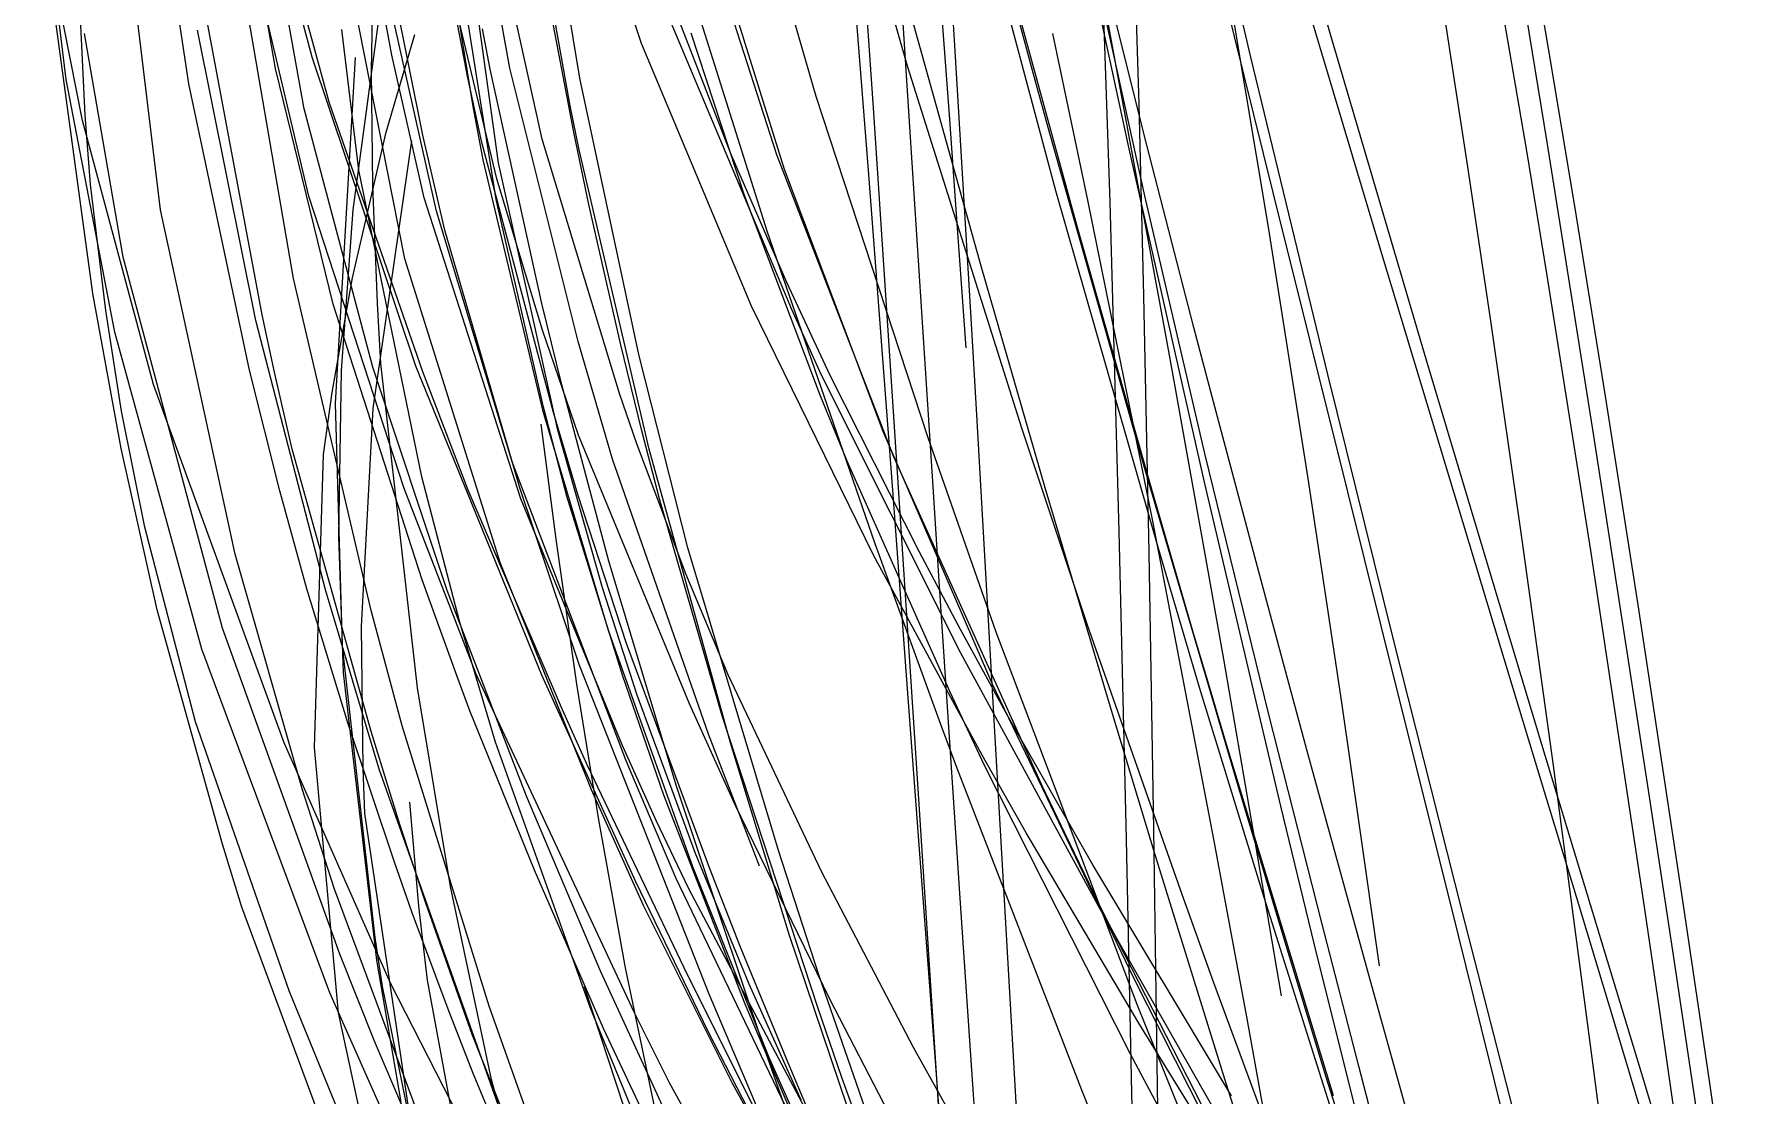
# Model space of a CAD drawing. Header units: metres. Extents: x -233 to 379, y -58 to 1087.
# Drawn here: x -214.1 to -151.5, y 190.8 to 229.8 of the extents above; entities that cross this region are included whole.
import ezdxf

# ---------------------------------------------------------------- set-up
doc = ezdxf.new("R2010")
doc.units = ezdxf.units.M

msp = doc.modelspace()

# ---------------------------------------------------------------- linework, layer by layer
for p, q in [((-166.323, 229.806, -1414.512), (-169.782, 241.851, -1415.384)), ((-181.884, 228.61, -1415.779), (-185.31, 240.647, -1414.831)), ((-185.253, 227.528, -1416.426), (-188.823, 239.815, -1415.596)), ((-203.191, 227.319, -1423.107), (-206.534, 239.632, -1421.705)), ((-201.634, 228.474, -1398.833), (-201.412, 239.512, -1392.93)), ((-194.309, 227.175, -1414.144), (-196.505, 239.484, -1412.044)), ((-191.689, 229.478, -1406.603), (-194.97, 239.345, -1404.001)), ((-180.154, 229.397, -1423.558), (-180.769, 239.226, -1420.97)), ((-183.149, 227.113, -1421.679), (-183.974, 239.085, -1419.016)), ((-181.807, 226.411, -1428.221), (-182.596, 238.514, -1425.033)), ((-159.096, 225.529, -1405.721), (-161.367, 238.864, -1405.415)), ((-158.336, 225.844, -1409.414), (-160.451, 238.676, -1409.436)), ((-158.307, 229.365, -1406.817), (-159.901, 238.661, -1406.625)), ((-212.866, 228.145, -1397.508), (-214.056, 237.905, -1393.839)), ((-173.365, 227.236, -1436.289), (-173.675, 237.755, -1434.832)), ((-176.436, 224.047, -1420.477), (-179.949, 237.201, -1419.453)), ((-203.936, 223.857, -1421.085), (-206.803, 235.989, -1419.756)), ((-209.398, 223.356, -1391.877), (-210.881, 235.676, -1387.778)), ((-204.103, 227.07, -1413.585), (-205.648, 235.566, -1411.813)), ((-199.242, 223.297, -1421.767), (-201.995, 235.602, -1420.446)), ((-186.425, 224.838, -1411.349), (-189.859, 235.896, -1407.948)), ((-169.25, 228.975, -1411.151), (-170.887, 235.853, -1411.976)), ((-205.166, 228.551, -1413.245), (-206.313, 235.249, -1411.843)), ((-173.155, 223.869, -1417.806), (-175.566, 234.841, -1418.457)), ((-196.956, 225.078, -1414.882), (-198.279, 234.599, -1412.725)), ((-177.323, 228.619, -1420.38), (-178.837, 234.25, -1419.911)), ((-200.4, 221.543, -1416.472), (-202.835, 233.877, -1413.524)), ((-198.091, 228.272, -1412.081), (-199.156, 233.878, -1410.862)), ((-195.346, 225.954, -1407.068), (-197.093, 233.899, -1405.104)), ((-188.386, 225.383, -1408.306), (-191.701, 233.915, -1406.174)), ((-179.185, 221.279, -1422.832), (-182.62, 233.629, -1422.516)), ((-202.31, 223.354, -1393.185), (-200.99, 233.116, -1389.572)), ((-197.043, 223.733, -1413.793), (-198.543, 233.24, -1411.851)), ((-173.737, 225.601, -1419.775), (-175.316, 232.931, -1420.069)), ((-174.435, 223.638, -1432.341), (-174.742, 232.943, -1431.139)), ((-211.887, 220.272, -1398.262), (-213.566, 232.616, -1393.468)), ((-212.27, 226.64, -1398.781), (-213.474, 232.73, -1396.532)), ((-212.177, 226.839, -1400.772), (-212.45, 232.48, -1398.406)), ((-208.351, 227.993, -1389.716), (-209.016, 232.385, -1388.049)), ((-199.744, 226.097, -1419.663), (-201.019, 232.446, -1419.05)), ((-193.957, 228.203, -1410.476), (-194.715, 232.729, -1409.856)), ((-166.211, 227.682, -1422.062), (-167.69, 232.665, -1421.832)), ((-203.813, 228.97, -1419.363), (-204.529, 231.638, -1419.06)), ((-200.884, 229.051, -1415.749), (-201.436, 232.085, -1415.018)), ((-197.01, 224.49, -1416.511), (-198.735, 231.693, -1415.458)), ((-198.307, 229.713, -1410.986), (-198.608, 231.76, -1410.498)), ((-194.182, 226.21, -1411.546), (-195.265, 231.944, -1410.865)), ((-186.155, 219.684, -1408.791), (-191.27, 231.85, -1406.142)), ((-172.369, 218.676, -1410.825), (-174.771, 231.687, -1409.736)), ((-173.078, 225.732, -1417.168), (-174.606, 231.803, -1417.334)), ((-168.429, 223.994, -1405.341), (-170.437, 232.095, -1406.072)), ((-204.5, 220.827, -1400.313), (-206.293, 231.28, -1396.302)), ((-187.056, 222.569, -1416.739), (-189.77, 231.182, -1416.48)), ((-175.657, 222.783, -1419.822), (-178.027, 231.451, -1419.264)), ((-161.676, 227.653, -1403.661), (-162.21, 231.1, -1403.463)), ((-196.533, 228.573, -1414.733), (-196.883, 230.47, -1414.3)), ((-186.704, 225.378, -1410.583), (-188.512, 230.969, -1408.824)), ((-183.323, 224.658, -1428.14), (-183.784, 230.561, -1426.605)), ((-180.353, 226.852, -1423.76), (-180.63, 230.599, -1422.949)), ((-168.606, 222.712, -1411.961), (-169.925, 230.627, -1411.271)), ((-210.772, 221.605, -1391.485), (-212.192, 229.85, -1388.234)), ((-205.891, 219.278, -1400.864), (-208.039, 229.965, -1396.414)), ((-205.654, 219.482, -1399.88), (-207.683, 230.297, -1395.66)), ((-202.093, 224.807, -1416.143), (-202.718, 229.988, -1415.382)), ((-201.085, 226.209, -1402.079), (-200.033, 229.808, -1401.151)), ((-197.262, 228.536, -1414.176), (-197.54, 230.02, -1413.905)), ((-187.903, 223.913, -1413.383), (-189.858, 229.858, -1411.356)), ((-175.259, 223.709, -1409.284), (-176.549, 229.844, -1408.356)), ((-162.797, 217.856, -1413.308), (-166.323, 229.806, -1414.512)), ((-197.883, 227.162, -1411.574), (-198.307, 229.713, -1410.986)), ((-187.643, 219.804, -1408.798), (-191.689, 229.478, -1406.603)), ((-179.553, 219.367, -1425.826), (-180.154, 229.397, -1423.558)), ((-157.328, 223.481, -1406.824), (-158.307, 229.365, -1406.817)), ((-203.045, 219.876, -1414.773), (-205.166, 228.551, -1413.245)), ((-200.001, 217.593, -1420.369), (-203.813, 228.97, -1419.363)), ((-202.949, 216.215, -1406.076), (-202.213, 228.96, -1402.373)), ((-201.577, 224.251, -1401.056), (-201.634, 228.474, -1398.833)), ((-199.69, 223.797, -1416.949), (-200.884, 229.051, -1415.749)), ((-195.352, 219.897, -1415.457), (-197.262, 228.536, -1414.176)), ((-194.026, 218.499, -1416.769), (-196.533, 228.573, -1414.733)), ((-177.687, 215.309, -1416.301), (-181.884, 228.61, -1415.779)), ((-176.679, 226.254, -1420.553), (-177.323, 228.619, -1420.38)), ((-167.453, 221.534, -1410.153), (-169.25, 228.975, -1411.151)), ((-211.085, 218.848, -1401.076), (-212.866, 228.145, -1397.508)), ((-206.119, 217.45, -1393.924), (-208.351, 227.993, -1389.716)), ((-197.573, 225.835, -1412.586), (-198.091, 228.272, -1412.081)), ((-191.782, 218.027, -1411.62), (-193.957, 228.203, -1410.476)), ((-199.743, 217.382, -1423.933), (-203.191, 227.319, -1423.107)), ((-181.147, 214.989, -1416.785), (-185.253, 227.528, -1416.426)), ((-173.192, 220.19, -1437.092), (-173.365, 227.236, -1436.289)), ((-164.395, 221.615, -1422.218), (-166.211, 227.682, -1422.062)), ((-161.261, 224.935, -1403.796), (-161.676, 227.653, -1403.661)), ((-209.659, 216.92, -1402.394), (-212.27, 226.64, -1398.781)), ((-211.973, 224.286, -1401.859), (-212.177, 226.839, -1400.772)), ((-201.585, 217.557, -1415.185), (-204.103, 227.07, -1413.585)), ((-197.523, 225.187, -1412.017), (-197.883, 227.162, -1411.574)), ((-193.989, 225.555, -1414.386), (-194.309, 227.175, -1414.144)), ((-183.01, 225.058, -1422.1), (-183.149, 227.113, -1421.679)), ((-180.098, 223.363, -1424.467), (-180.353, 226.852, -1423.76)), ((-202.334, 220.847, -1403.39), (-201.085, 226.209, -1402.079)), ((-198.929, 222.606, -1419.952), (-199.744, 226.097, -1419.663)), ((-193.633, 223.547, -1411.83), (-194.182, 226.21, -1411.546)), ((-180.95, 213.157, -1431.057), (-181.807, 226.411, -1428.221)), ((-173.124, 213.687, -1421.11), (-176.679, 226.254, -1420.553)), ((-201.562, 216.041, -1407.839), (-200.139, 225.889, -1404.73)), ((-194.925, 215.895, -1414.384), (-197.573, 225.835, -1412.586)), ((-192.494, 216.583, -1409.119), (-195.346, 225.954, -1407.068)), ((-191.41, 214.541, -1415.588), (-193.989, 225.555, -1414.386)), ((-186.336, 220.681, -1409.366), (-188.386, 225.383, -1408.306)), ((-182.414, 214.286, -1413.475), (-186.704, 225.378, -1410.583)), ((-170.961, 213.319, -1418.958), (-173.737, 225.601, -1419.775)), ((-171.346, 219.024, -1416.883), (-173.078, 225.732, -1417.168)), ((-158.351, 221.008, -1405.744), (-159.096, 225.529, -1405.721)), ((-156.62, 215.027, -1409.094), (-158.336, 225.844, -1409.414)), ((-199.781, 213.523, -1417.447), (-202.093, 224.807, -1416.143)), ((-195.308, 215.921, -1413.884), (-197.523, 225.187, -1412.017)), ((-194.767, 215.233, -1416.924), (-196.956, 225.078, -1414.882)), ((-182.785, 215.191, -1413.819), (-186.425, 224.838, -1411.349)), ((-182.294, 214.251, -1423.973), (-183.01, 225.058, -1422.1)), ((-160.407, 219.183, -1404.013), (-161.261, 224.935, -1403.796)), ((-211.417, 219.642, -1403.857), (-211.973, 224.286, -1401.859)), ((-201.411, 219.92, -1403.291), (-201.577, 224.251, -1401.056)), ((-195.335, 218.924, -1417.2), (-197.01, 224.49, -1416.511)), ((-182.438, 213.033, -1430.712), (-183.323, 224.658, -1428.14)), ((-200.428, 213.087, -1421.914), (-203.936, 223.857, -1421.085)), ((-196.127, 212.715, -1419.133), (-199.69, 223.797, -1416.949)), ((-195.298, 216.083, -1415.172), (-197.043, 223.733, -1413.793)), ((-192.464, 218.43, -1412.295), (-193.633, 223.547, -1411.83)), ((-185.104, 216.53, -1415.62), (-187.903, 223.913, -1413.383)), ((-172.657, 210.882, -1421.018), (-176.436, 224.047, -1420.477)), ((-173.559, 215.361, -1410.374), (-175.259, 223.709, -1409.284)), ((-174.102, 211.506, -1433.509), (-174.435, 223.638, -1432.341)), ((-170.942, 214.382, -1416.988), (-173.155, 223.869, -1417.806)), ((-165.684, 212.968, -1404.205), (-168.429, 223.994, -1405.341)), ((-156.197, 216.487, -1406.715), (-157.328, 223.481, -1406.824)), ((-206.653, 210.669, -1396.312), (-209.398, 223.356, -1391.877)), ((-202.734, 217.439, -1395.28), (-202.31, 223.354, -1393.185)), ((-196.452, 214.069, -1422.497), (-199.242, 223.297, -1421.767)), ((-179.73, 218.271, -1425.408), (-180.098, 223.363, -1424.467)), ((-196.173, 213.121, -1420.493), (-198.929, 222.606, -1419.952)), ((-183.087, 211.051, -1416.694), (-187.056, 222.569, -1416.739)), ((-172.946, 213.223, -1420.19), (-175.657, 222.783, -1419.822)), ((-167.145, 213.459, -1412.592), (-168.606, 222.712, -1411.961)), ((-207.114, 207.951, -1396.922), (-210.772, 221.605, -1391.485)), ((-161.449, 211.863, -1422.187), (-164.395, 221.615, -1422.218)), ((-196.898, 210.368, -1418.747), (-200.4, 221.543, -1416.472)), ((-176.826, 213.111, -1422.784), (-179.185, 221.279, -1422.832)), ((-166.416, 217.288, -1409.548), (-167.453, 221.534, -1410.153)), ((-156.733, 210.803, -1405.599), (-158.351, 221.008, -1405.744)), ((-201.637, 208.6, -1404.86), (-204.5, 220.827, -1400.313)), ((-203.076, 216.628, -1404.381), (-202.334, 220.847, -1403.39)), ((-184.744, 217.258, -1410.072), (-186.336, 220.681, -1409.366)), ((-210.844, 214.567, -1400.509), (-211.887, 220.272, -1398.262)), ((-199.761, 209.723, -1416.165), (-203.045, 219.876, -1414.773)), ((-201.289, 217.699, -1404.418), (-201.411, 219.92, -1403.291)), ((-194.639, 216.955, -1415.83), (-195.352, 219.897, -1415.457)), ((-183.149, 210.642, -1410.441), (-187.643, 219.804, -1408.798)), ((-173.001, 210.739, -1437.927), (-173.192, 220.19, -1437.092)), ((-210.83, 215.933, -1405.455), (-211.417, 219.642, -1403.857)), ((-203.328, 209.364, -1404.854), (-205.891, 219.278, -1400.864)), ((-205.203, 217.37, -1400.704), (-205.654, 219.482, -1399.88)), ((-185.069, 217.29, -1409.268), (-186.155, 219.684, -1408.791)), ((-179.344, 215.803, -1426.566), (-179.553, 219.367, -1425.826)), ((-159.264, 211.204, -1404.193), (-160.407, 219.183, -1404.013)), ((-207.871, 207.177, -1405.368), (-211.085, 218.848, -1401.076)), ((-194.01, 215.056, -1417.616), (-195.335, 218.924, -1417.2)), ((-192.761, 214.171, -1417.559), (-194.026, 218.499, -1416.769)), ((-172.062, 216.987, -1410.949), (-172.369, 218.676, -1410.825)), ((-170.724, 216.646, -1416.764), (-171.346, 219.024, -1416.883)), ((-191.672, 215.211, -1412.548), (-192.464, 218.43, -1412.295)), ((-189.978, 210.907, -1412.27), (-191.782, 218.027, -1411.62)), ((-160.479, 210.109, -1412.404), (-162.797, 217.856, -1413.308)), ((-205.005, 213.008, -1395.726), (-206.119, 217.45, -1393.924)), ((-204.553, 214.543, -1401.803), (-205.203, 217.37, -1400.704)), ((-202.828, 211.316, -1397.347), (-202.734, 217.439, -1395.28)), ((-198.849, 209.333, -1416.27), (-201.585, 217.557, -1415.185)), ((-199.937, 205.753, -1410), (-201.289, 217.699, -1404.418)), ((-195.362, 206.224, -1421.033), (-200.001, 217.593, -1420.369)), ((-198.065, 213.028, -1424.223), (-199.743, 217.382, -1423.933)), ((-179.926, 207.025, -1410.911), (-185.069, 217.29, -1409.268)), ((-181.466, 210.772, -1411.198), (-184.744, 217.258, -1410.072)), ((-164.021, 207.628, -1408.082), (-166.416, 217.288, -1409.548)), ((-204.839, 203.722, -1406.988), (-209.659, 216.92, -1402.394)), ((-203.398, 214.341, -1404.905), (-203.076, 216.628, -1404.381)), ((-192.886, 210.413, -1416.484), (-194.639, 216.955, -1415.83)), ((-191.864, 214.733, -1409.498), (-192.494, 216.583, -1409.119)), ((-171.542, 214.101, -1411.145), (-172.062, 216.987, -1410.949)), ((-169.013, 210.212, -1416.373), (-170.724, 216.646, -1416.764)), ((-202.695, 207.276, -1408.284), (-202.949, 216.215, -1406.076)), ((-201.995, 208.015, -1410.063), (-201.562, 216.041, -1407.839)), ((-194.432, 212.809, -1415.718), (-195.298, 216.083, -1415.172)), ((-184.12, 214.093, -1416.3), (-185.104, 216.53, -1415.62)), ((-154.992, 208.813, -1406.472), (-156.197, 216.487, -1406.715)), ((-209.981, 211.662, -1407.282), (-210.83, 215.933, -1405.455)), ((-194.835, 211.222, -1392.336), (-195.388, 215.456, -1391.036)), ((-192.897, 207.866, -1415.288), (-195.308, 215.921, -1413.884)), ((-194.028, 212.873, -1414.882), (-194.925, 215.895, -1414.384)), ((-178.685, 204.352, -1428.578), (-179.344, 215.803, -1426.566)), ((-172.866, 211.891, -1410.788), (-173.559, 215.361, -1410.374)), ((-193.129, 209.437, -1418.024), (-194.767, 215.233, -1416.924)), ((-189.925, 205.166, -1418.368), (-194.01, 215.056, -1417.616)), ((-190.05, 209.952, -1410.394), (-191.864, 214.733, -1409.498)), ((-191.024, 212.708, -1412.722), (-191.672, 215.211, -1412.548)), ((-178.774, 205.906, -1415.627), (-182.785, 215.191, -1413.819)), ((-178.627, 207.805, -1416.818), (-181.147, 214.989, -1416.785)), ((-175.264, 208.06, -1416.411), (-177.687, 215.309, -1416.301)), ((-154.589, 201.82, -1408.408), (-156.62, 215.027, -1409.094)), ((-209.521, 208.619, -1402.831), (-210.844, 214.567, -1400.509)), ((-201.645, 204.15, -1405.67), (-204.553, 214.543, -1401.803)), ((-203.727, 203.561, -1407.223), (-203.398, 214.341, -1404.905)), ((-189.219, 204.045, -1419.082), (-192.761, 214.171, -1417.559)), ((-188.416, 203.727, -1416.25), (-191.41, 214.541, -1415.588)), ((-180.329, 205.587, -1418.226), (-184.12, 214.093, -1416.3)), ((-176.931, 202.146, -1415.622), (-182.414, 214.286, -1413.475)), ((-181.501, 202.027, -1425.602), (-182.294, 214.251, -1423.973)), ((-170.969, 210.886, -1411.342), (-171.542, 214.101, -1411.145)), ((-168.589, 204.769, -1415.948), (-170.942, 214.382, -1416.988)), ((-198.391, 208.204, -1417.945), (-199.781, 213.523, -1417.447)), ((-192.253, 203.062, -1423.012), (-196.452, 214.069, -1422.497)), ((-169.661, 201.933, -1421.242), (-173.124, 213.687, -1421.11)), ((-165.907, 205.214, -1413.027), (-167.145, 213.459, -1412.592)), ((-204.01, 209.396, -1397.193), (-205.005, 213.008, -1395.726)), ((-197.776, 206.249, -1422.278), (-200.428, 213.087, -1421.914)), ((-194.601, 204.936, -1424.593), (-198.065, 213.028, -1424.223)), ((-193.979, 206.617, -1420.712), (-196.173, 213.121, -1420.493)), ((-192.235, 207.379, -1415.693), (-194.028, 212.873, -1414.882)), ((-181.888, 205.709, -1432.108), (-182.438, 213.033, -1430.712)), ((-180.724, 209.679, -1431.725), (-180.95, 213.157, -1431.057)), ((-174.499, 205.287, -1422.534), (-176.826, 213.111, -1422.784)), ((-171.382, 207.837, -1420.305), (-172.946, 213.223, -1420.19)), ((-168.143, 201.398, -1417.869), (-170.961, 213.319, -1418.958)), ((-164.453, 208.033, -1403.668), (-165.684, 212.968, -1404.205)), ((-192.395, 203.652, -1420.576), (-196.127, 212.715, -1419.133)), ((-192.393, 206.223, -1416.691), (-194.432, 212.809, -1415.718)), ((-188.722, 204.72, -1413.11), (-191.024, 212.708, -1412.722)), ((-208.111, 204.502, -1410.245), (-209.981, 211.662, -1407.282)), ((-170.619, 200.177, -1411.937), (-172.866, 211.891, -1410.788)), ((-160.043, 207.223, -1422.088), (-161.449, 211.863, -1422.187)), ((-202.662, 206.301, -1398.959), (-202.828, 211.316, -1397.347)), ((-194.063, 205.881, -1394.046), (-194.835, 211.222, -1392.336)), ((-180.669, 204.4, -1416.519), (-183.087, 211.051, -1416.694)), ((-173.938, 204.833, -1434.008), (-174.102, 211.506, -1433.509)), ((-158.114, 202.887, -1404.266), (-159.264, 211.204, -1404.193)), ((-204.181, 202.037, -1399.317), (-206.653, 210.669, -1396.312)), ((-193.534, 201.996, -1420.155), (-196.898, 210.368, -1418.747)), ((-190.395, 202.129, -1417.014), (-192.886, 210.413, -1416.484)), ((-186.643, 199.761, -1412.984), (-189.978, 210.907, -1412.27)), ((-179.15, 203.272, -1411.422), (-183.149, 210.642, -1410.441)), ((-180.016, 208.031, -1411.612), (-181.466, 210.772, -1411.198)), ((-172.83, 200.534, -1438.552), (-173.001, 210.739, -1437.927)), ((-171.137, 205.768, -1421.132), (-172.657, 210.882, -1421.018)), ((-170.251, 206.806, -1411.562), (-170.969, 210.886, -1411.342)), ((-154.791, 197.935, -1405.149), (-156.733, 210.803, -1405.599)), ((-198.476, 206.168, -1416.58), (-199.761, 209.723, -1416.165)), ((-188.498, 206.234, -1411.021), (-190.05, 209.952, -1410.394)), ((-168.14, 206.968, -1416.15), (-169.013, 210.212, -1416.373)), ((-158.536, 203.669, -1411.591), (-160.479, 210.109, -1412.404)), ((-202.494, 204.424, -1399.195), (-204.01, 209.396, -1397.193)), ((-201.353, 202.755, -1407.368), (-203.328, 209.364, -1404.854)), ((-195.928, 201.759, -1417.027), (-198.849, 209.333, -1416.27)), ((-191.853, 205.479, -1418.722), (-193.129, 209.437, -1418.024)), ((-179.94, 197.818, -1433.6), (-180.724, 209.679, -1431.725)), ((-207.117, 199.999, -1406.042), (-209.521, 208.619, -1402.831)), ((-200.505, 204.354, -1406.379), (-201.637, 208.6, -1404.86)), ((-153.317, 197.748, -1405.935), (-154.992, 208.813, -1406.472)), ((-202.795, 195.944, -1401.465), (-207.114, 207.951, -1396.922)), ((-201.942, 202.778, -1411.377), (-201.995, 208.015, -1410.063)), ((-197.064, 203.754, -1418.295), (-198.391, 208.204, -1417.945)), ((-189.795, 199.158, -1416.54), (-192.897, 207.866, -1415.288)), ((-178.21, 204.733, -1412.045), (-180.016, 208.031, -1411.612)), ((-171.842, 198.312, -1416.336), (-175.264, 208.06, -1416.411)), ((-170.841, 205.994, -1420.332), (-171.382, 207.837, -1420.305)), ((-161.606, 196.627, -1402.376), (-164.453, 208.033, -1403.668)), ((-201.489, 196.56, -1410.466), (-202.695, 207.276, -1408.284)), ((-189.19, 199.13, -1416.679), (-192.235, 207.379, -1415.693)), ((-173.435, 194.095, -1416.464), (-178.627, 207.805, -1416.818)), ((-161.459, 197.478, -1406.473), (-164.021, 207.628, -1408.082)), ((-158.435, 201.918, -1421.896), (-160.043, 207.223, -1422.088)), ((-203.162, 194.518, -1409.402), (-207.871, 207.177, -1405.368)), ((-189.2, 194.475, -1420.707), (-193.979, 206.617, -1420.712)), ((-174.803, 197.602, -1411.94), (-179.926, 207.025, -1410.911)), ((-169.178, 200.599, -1411.835), (-170.251, 206.806, -1411.562)), ((-167.153, 203.33, -1415.877), (-168.14, 206.968, -1416.15)), ((-201.439, 195.721, -1402.023), (-202.662, 206.301, -1398.959)), ((-198.003, 204.904, -1416.718), (-198.476, 206.168, -1416.58)), ((-191.962, 193.813, -1422.517), (-197.776, 206.249, -1422.278)), ((-191.899, 198.612, -1421.311), (-195.362, 206.224, -1421.033)), ((-190.866, 201.804, -1417.268), (-192.393, 206.223, -1416.691)), ((-185.053, 198.96, -1412.01), (-188.498, 206.234, -1411.021)), ((-170.152, 203.66, -1420.352), (-170.841, 205.994, -1420.332)), ((-198.722, 198.434, -1413.101), (-199.937, 205.753, -1410)), ((-193.261, 200.891, -1395.684), (-194.063, 205.881, -1394.046)), ((-189.704, 199.655, -1419.64), (-191.853, 205.479, -1418.722)), ((-181.397, 199.15, -1433.201), (-181.888, 205.709, -1432.108)), ((-179.065, 202.89, -1418.744), (-180.329, 205.587, -1418.226)), ((-173.563, 195.064, -1416.87), (-178.774, 205.906, -1415.627)), ((-168.765, 198.034, -1421.168), (-171.137, 205.768, -1421.132)), ((-195.632, 199.04, -1417.252), (-198.003, 204.904, -1416.718)), ((-193.694, 202.911, -1424.665), (-194.601, 204.936, -1424.593)), ((-188.255, 201.467, -1418.575), (-189.925, 205.166, -1418.368)), ((-185.199, 193.984, -1413.295), (-188.722, 204.72, -1413.11)), ((-175.068, 199.24, -1412.585), (-178.21, 204.733, -1412.045)), ((-172.772, 199.6, -1422.24), (-174.499, 205.287, -1422.534)), ((-173.831, 200.168, -1434.295), (-173.938, 204.833, -1434.008)), ((-166.643, 197.093, -1414.997), (-168.589, 204.769, -1415.948)), ((-165.247, 200.68, -1413.226), (-165.907, 205.214, -1413.027)), ((-204.664, 194.59, -1413.987), (-208.111, 204.502, -1410.245)), ((-200.797, 199.369, -1401.188), (-202.494, 204.424, -1399.195)), ((-200.582, 200.721, -1406.894), (-201.645, 204.15, -1405.67)), ((-197.296, 194.026, -1409.727), (-200.505, 204.354, -1406.379)), ((-180.082, 202.815, -1416.466), (-180.669, 204.4, -1416.519)), ((-177.916, 190.9, -1430.394), (-178.685, 204.352, -1428.578)), ((-200.933, 194.876, -1409.726), (-204.839, 203.722, -1406.988)), ((-202.85, 193.783, -1409.171), (-203.727, 203.561, -1407.223)), ((-193.567, 193.962, -1418.784), (-197.064, 203.754, -1418.295)), ((-191.142, 200.873, -1420.965), (-192.395, 203.652, -1420.576)), ((-187.345, 199.185, -1419.694), (-189.219, 204.045, -1419.082)), ((-186.244, 196.636, -1416.445), (-188.416, 203.727, -1416.25)), ((-166.208, 190.73, -1420.133), (-170.152, 203.66, -1420.352)), ((-154.749, 191.176, -1409.883), (-158.536, 203.669, -1411.591)), ((-189.985, 195.154, -1424.8), (-193.694, 202.911, -1424.665)), ((-190.429, 198.758, -1423.132), (-192.253, 203.062, -1423.012)), ((-175.469, 190.934, -1415.791), (-180.082, 202.815, -1416.466)), ((-177.529, 200.407, -1411.732), (-179.15, 203.272, -1411.422)), ((-173.696, 192.292, -1419.933), (-179.065, 202.89, -1418.744)), ((-164.86, 195.006, -1415.154), (-167.153, 203.33, -1415.877)), ((-156.658, 191.943, -1404.22), (-158.114, 202.887, -1404.266)), ((-201.88, 201.125, -1411.773), (-201.942, 202.778, -1411.377)), ((-196.904, 190.229, -1411.442), (-201.353, 202.755, -1407.368)), ((-202.994, 198.338, -1400.585), (-204.181, 202.037, -1399.317)), ((-193.184, 195.295, -1417.496), (-195.928, 201.759, -1417.027)), ((-191.615, 197.736, -1420.772), (-193.534, 201.996, -1420.155)), ((-187.876, 194.101, -1418.073), (-190.866, 201.804, -1417.268)), ((-187.17, 192.499, -1417.236), (-190.395, 202.129, -1417.014)), ((-180.751, 190.41, -1426.724), (-181.501, 202.027, -1425.602)), ((-176.105, 200.399, -1415.872), (-176.931, 202.146, -1415.622)), ((-167.83, 195.862, -1421.189), (-169.661, 201.933, -1421.242)), ((-157.265, 198.058, -1421.71), (-158.435, 201.918, -1421.896)), ((-153.655, 195.661, -1408.022), (-154.589, 201.82, -1408.408)), ((-199.896, 187.787, -1414.332), (-201.88, 201.125, -1411.773)), ((-199.881, 197.716, -1411.015), (-200.218, 201.545, -1410.055)), ((-184.753, 194.294, -1418.799), (-188.255, 201.467, -1418.575)), ((-166.908, 196.291, -1417.338), (-168.143, 201.398, -1417.869)), ((-199.632, 197.823, -1407.897), (-200.582, 200.721, -1406.894)), ((-192.28, 195.44, -1397.486), (-193.261, 200.891, -1395.684)), ((-189.951, 198.355, -1421.288), (-191.142, 200.873, -1420.965)), ((-173.371, 193.409, -1412.216), (-177.529, 200.407, -1411.732)), ((-174.665, 197.426, -1416.231), (-176.105, 200.399, -1415.872)), ((-172.69, 191.087, -1438.901), (-172.83, 200.534, -1438.552)), ((-168.129, 194.416, -1412.048), (-169.178, 200.599, -1411.835)), ((-164.516, 195.512, -1413.417), (-165.247, 200.68, -1413.226)), ((-206.4, 197.67, -1406.879), (-207.117, 199.999, -1406.042)), ((-185.143, 195.152, -1413.199), (-186.643, 199.761, -1412.984)), ((-173.629, 190.831, -1434.685), (-173.831, 200.168, -1434.295)), ((-170.207, 197.992, -1412.131), (-170.619, 200.177, -1411.937)), ((-200.127, 197.469, -1401.926), (-200.797, 199.369, -1401.188)), ((-186.994, 192.17, -1417.342), (-189.795, 199.158, -1416.54)), ((-187.724, 194.846, -1420.304), (-189.704, 199.655, -1419.64)), ((-188.043, 196.202, -1416.98), (-189.19, 199.13, -1416.679)), ((-180.428, 186.321, -1434.85), (-181.397, 199.15, -1433.201)), ((-169.968, 190.733, -1412.982), (-175.068, 199.24, -1412.585)), ((-170.204, 191.342, -1421.619), (-172.772, 199.6, -1422.24)), ((-197.215, 191.327, -1415.808), (-198.722, 198.434, -1413.101)), ((-193.083, 193.207, -1417.652), (-195.632, 199.04, -1417.252)), ((-189.222, 193.074, -1421.43), (-191.899, 198.612, -1421.311)), ((-185.131, 187.738, -1423.102), (-190.429, 198.758, -1423.132)), ((-181.667, 192.514, -1412.652), (-185.053, 198.96, -1412.01)), ((-199.738, 189.59, -1403.44), (-202.994, 198.338, -1400.585)), ((-197.926, 192.989, -1409.478), (-199.632, 197.823, -1407.897)), ((-184.921, 188.876, -1422.142), (-189.951, 198.355, -1421.288)), ((-179.464, 190.779, -1434.516), (-179.94, 197.818, -1433.6)), ((-170.613, 194.894, -1416.269), (-171.842, 198.312, -1416.336)), ((-169.401, 193.637, -1412.486), (-170.207, 197.992, -1412.131)), ((-166.344, 190.382, -1421.061), (-168.765, 198.034, -1421.168)), ((-155.89, 193.508, -1421.438), (-157.265, 198.058, -1421.71)), ((-154.201, 193.928, -1404.974), (-154.791, 197.935, -1405.149)), ((-202.778, 187.896, -1409.995), (-206.4, 197.67, -1406.879)), ((-198.811, 193.92, -1403.27), (-200.127, 197.469, -1401.926)), ((-199.568, 194.985, -1411.659), (-199.881, 197.716, -1411.015)), ((-188.343, 191.187, -1421.534), (-191.615, 197.736, -1420.772)), ((-169.679, 188.613, -1412.464), (-174.803, 197.602, -1411.94)), ((-169.479, 187.327, -1416.724), (-174.665, 197.426, -1416.231)), ((-158.753, 186.922, -1404.778), (-161.459, 197.478, -1406.473)), ((-152.362, 191.279, -1405.556), (-153.317, 197.748, -1405.935)), ((-201.229, 194.761, -1410.802), (-201.489, 196.56, -1410.466)), ((-182.54, 185.701, -1416.309), (-186.244, 196.636, -1416.445)), ((-165.278, 191.822, -1414.291), (-166.643, 197.093, -1414.997)), ((-160.754, 193.21, -1401.985), (-161.606, 196.627, -1402.376)), ((-201.518, 192.74, -1402.63), (-202.795, 195.944, -1401.465)), ((-186.355, 192.095, -1417.338), (-188.043, 196.202, -1416.98)), ((-163.734, 183.563, -1415.8), (-166.908, 196.291, -1417.338)), ((-200.535, 190.498, -1403.406), (-201.439, 195.721, -1402.023)), ((-189.238, 186.728, -1417.844), (-193.184, 195.295, -1417.496)), ((-190.472, 186.861, -1400.244), (-192.28, 195.44, -1397.486)), ((-166.473, 191.42, -1421.093), (-167.83, 195.862, -1421.189)), ((-152.392, 187.233, -1407.426), (-153.655, 195.661, -1408.022)), ((-199.202, 184.876, -1412.313), (-201.229, 194.761, -1410.802)), ((-196.091, 185.417, -1412.148), (-200.933, 194.876, -1409.726)), ((-197.77, 185.271, -1413.56), (-199.568, 194.985, -1411.659)), ((-191.976, 189.235, -1412.066), (-193.786, 194.743, -1409.048)), ((-187.432, 190.071, -1424.806), (-189.985, 195.154, -1424.8)), ((-185.813, 190.568, -1420.817), (-187.724, 194.846, -1420.304)), ((-183.231, 189.625, -1413.374), (-185.143, 195.152, -1413.199)), ((-171.011, 190.013, -1417.177), (-173.563, 195.064, -1416.87)), ((-167.897, 187.523, -1416.022), (-170.613, 194.894, -1416.269)), ((-162.26, 185.691, -1414.222), (-164.86, 195.006, -1415.154)), ((-202.238, 188.684, -1415.997), (-204.664, 194.59, -1413.987)), ((-199.749, 186.835, -1411.442), (-203.162, 194.518, -1409.402)), ((-186.946, 189.157, -1420.589), (-189.2, 194.475, -1420.707)), ((-184.587, 186.393, -1418.641), (-187.876, 194.101, -1418.073)), ((-181.576, 188.145, -1418.831), (-184.753, 194.294, -1418.799)), ((-168.666, 182.223, -1415.83), (-173.435, 194.095, -1416.464)), ((-200.159, 181.362, -1411.371), (-202.85, 193.783, -1409.171)), ((-197.892, 191.546, -1404.147), (-198.811, 193.92, -1403.27)), ((-194.28, 185.55, -1412.074), (-197.296, 194.026, -1409.727)), ((-189.864, 184.934, -1418.94), (-193.567, 193.962, -1418.784)), ((-190.643, 191.181, -1422.526), (-191.962, 193.813, -1422.517)), ((-184.308, 191.403, -1413.303), (-185.199, 193.984, -1413.295)), ((-168.209, 187.042, -1412.952), (-169.401, 193.637, -1412.486)), ((-154.563, 189.1, -1421.125), (-155.89, 193.508, -1421.438)), ((-152.714, 183.518, -1404.425), (-154.201, 193.928, -1404.974)), ((-194.384, 184.115, -1411.984), (-197.926, 192.989, -1409.478)), ((-189.163, 184.887, -1417.976), (-193.083, 193.207, -1417.652)), ((-184.284, 183.483, -1421.436), (-189.222, 193.074, -1421.43)), ((-170.197, 188.25, -1412.384), (-173.371, 193.409, -1412.216)), ((-158.091, 182.501, -1400.764), (-160.754, 193.21, -1401.985)), ((-199.581, 188.219, -1404.208), (-201.518, 192.74, -1402.63)), ((-185.977, 189.104, -1417.243), (-187.17, 192.499, -1417.236)), ((-183.393, 184.031, -1418.001), (-186.994, 192.17, -1417.342)), ((-179.358, 188.366, -1412.957), (-181.667, 192.514, -1412.652)), ((-170.225, 185.777, -1420.18), (-173.696, 192.292, -1419.933)), ((-194.628, 183.85, -1406.767), (-197.892, 191.546, -1404.147)), ((-185.64, 190.401, -1417.469), (-186.355, 192.095, -1417.338)), ((-164.82, 190.07, -1414.049), (-165.278, 191.822, -1414.291)), ((-155.406, 182.24, -1404.091), (-156.658, 191.943, -1404.22)), ((-194.563, 181.628, -1418.903), (-197.215, 191.327, -1415.808)), ((-183.902, 179.012, -1422.206), (-190.643, 191.181, -1422.526)), ((-183.489, 182.43, -1422.191), (-188.343, 191.187, -1421.534)), ((-182.403, 186.125, -1413.242), (-184.308, 191.403, -1413.303)), ((-174.342, 188.094, -1415.596), (-175.469, 190.934, -1415.791)), ((-172.647, 188.131, -1438.978), (-172.69, 191.087, -1438.901)), ((-168.879, 187.14, -1421.237), (-170.204, 191.342, -1421.619)), ((-162.525, 178.822, -1420.487), (-166.473, 191.42, -1421.093)), ((-152.796, 184.73, -1408.969), (-154.749, 191.176, -1409.883)), ((-151.463, 185.066, -1405.152), (-152.362, 191.279, -1405.556)), ((-178.49, 177.189, -1435.764), (-179.464, 190.779, -1434.516)), ((-177.691, 186.992, -1430.847), (-177.916, 190.9, -1430.394)), ((-173.566, 187.881, -1434.776), (-173.629, 190.831, -1434.685))]:
    msp.add_line(p, q)

doc.saveas('drawing.dxf')
